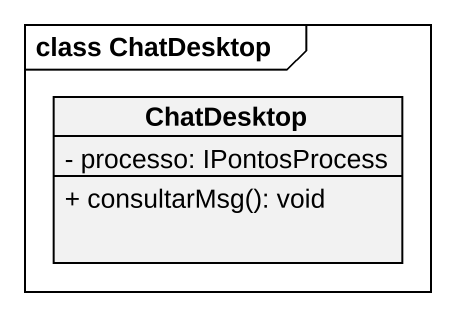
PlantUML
@startuml
mainframe class ChatDesktop
hide circle
hide empty members
skinparam classAttributeIconSize 0
class ChatDesktop {
  - processo: IPontosProcess
  + consultarMsg(): void
}
@enduml
